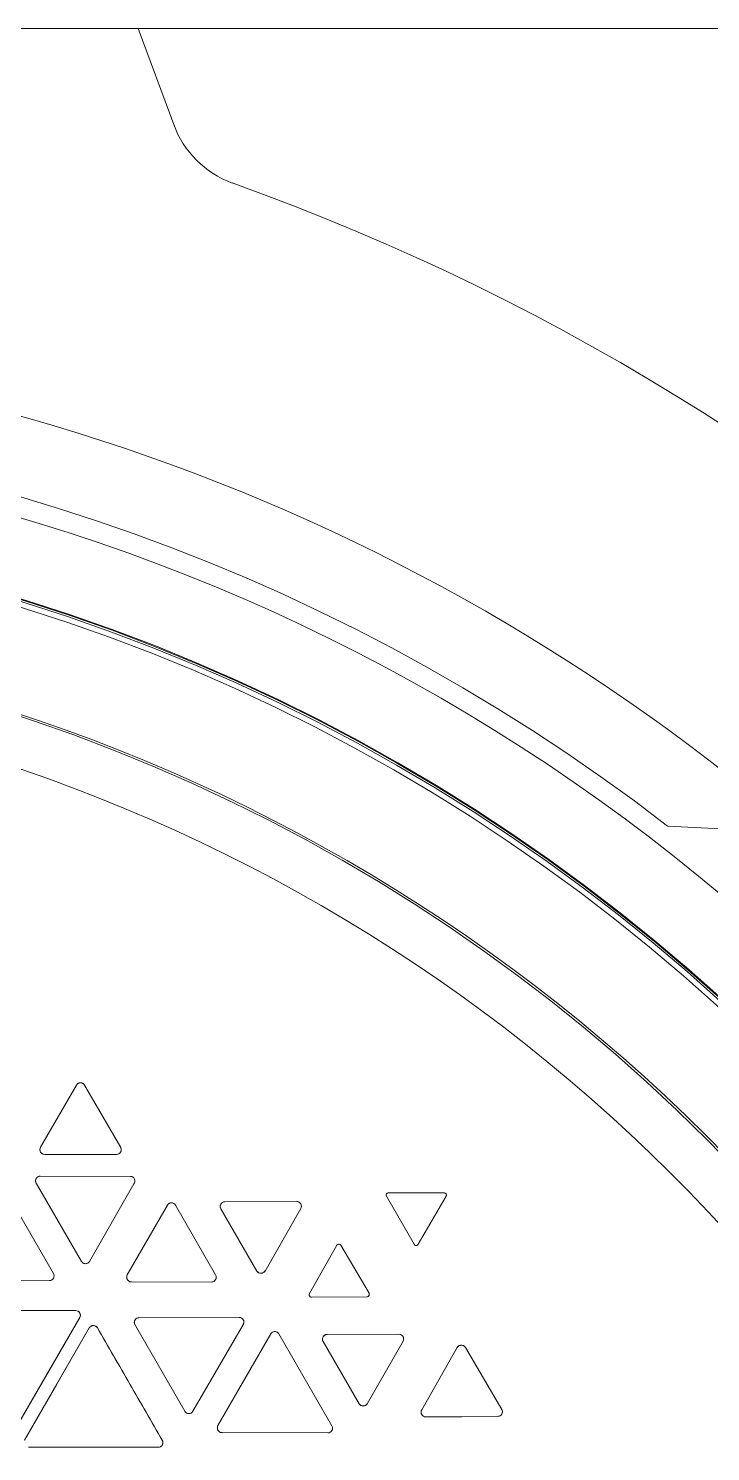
# Model space of a CAD drawing. Header units: millimetres. Extents: x 177 to 25619, y -4018 to 1995.
# Drawn here: x 1809 to 1954.6, y -1626.1 to -1322.3 of the extents above; entities that cross this region are included whole.
import ezdxf

# ---------------------------------------------------------------- set-up
doc = ezdxf.new("R2010")
doc.units = ezdxf.units.MM
doc.layers.add('A-ELEC-MECH-EQUIP', color=7, linetype='Continuous', lineweight=5)
doc.layers.add('CASSETTE UNIT 2.5 TR', color=7, linetype='Continuous', lineweight=9)

# ---------------------------------------------------------------- blocks, each defined once
blk = doc.blocks.new('CAN_MC-MCH_Cassette Indoor Unit3 - 2_0 TR-1100603-CONCOURSE LEVEL  VAC LAYOUT SHEET 2 OF 2')
at = {"layer": 'A-ELEC-MECH-EQUIP', "color": 3, "true_color": 0x00ff00}
for p, q in [((500.38, -459.14), (500.38, 459.13)), ((500.38, 459.13), (500.38, -459.14)), ((226.73, -100.71), (226.73, -128.41)), ((233.08, -102.52), (233.13, -122.8)), ((233.13, -122.8), (233.08, -102.52)), ((225.24, -129.27), (201.25, -115.42)), ((234.64, -123.66), (252.17, -113.57)), ((252.17, -113.57), (234.64, -123.66)), ((197.55, -146.03), (197.55, -118.32)), ((199.05, -117.46), (223.04, -131.31)), ((253.93, -119.96), (237.24, -129.63)), ((237.24, -129.63), (253.93, -119.96)), ((255.38, -140.08), (255.43, -120.83)), ((255.43, -120.83), (255.38, -140.08)), ((274.85, -128.56), (261.58, -120.91)), ((261.58, -120.91), (274.85, -128.56)), ((261.58, -120.91), (261.58, -120.91)), ((233.13, -122.8), (233.13, -122.8)), ((260.06, -121.79), (260.06, -137.13)), ((260.06, -137.13), (260.06, -121.79)), ((261.54, -138.01), (274.85, -130.28)), ((274.85, -130.28), (261.54, -138.01)), ((274.85, -128.56), (274.85, -128.56)), ((223.04, -133.03), (199.05, -146.89)), ((223.04, -133.03), (223.04, -133.03)), ((237.24, -131.36), (253.79, -140.8)), ((253.79, -140.8), (237.24, -131.36)), ((237.24, -131.36), (237.24, -131.36)), ((249.24, -147.96), (234.35, -139.42)), ((234.35, -139.42), (249.24, -147.96)), ((234.35, -139.42), (234.35, -139.42)), ((223.87, -140.98), (205.23, -151.71)), ((205.23, -151.71), (223.87, -140.98)), ((223.87, -140.98), (223.87, -140.98)), ((225.27, -163.32), (225.22, -141.91)), ((225.22, -141.91), (225.27, -163.32)), ((232.86, -140.28), (232.83, -157.4)), ((232.83, -157.4), (232.86, -140.28)), ((253.79, -140.8), (253.79, -140.8)), ((479.89, -149.32), (500.38, -141.75)), ((500.38, -141.75), (500.38, -141.75)), ((205.23, -151.71), (205.23, -151.71)), ((234.33, -158.26), (249.24, -149.68)), ((249.24, -149.68), (234.33, -158.26)), ((205.23, -153.43), (223.8, -164.18)), ((223.8, -164.18), (205.23, -153.43)), ((232.83, -157.4), (232.83, -157.4)), ((200.68, -159.63), (200.62, -182.24)), ((200.62, -182.24), (200.68, -159.63)), ((221.75, -170.02), (202.17, -158.76)), ((202.17, -158.76), (221.75, -170.02)), ((248.44, -159.38), (235.18, -167.08)), ((235.18, -167.08), (248.44, -159.38)), ((250.02, -175.57), (249.97, -160.25)), ((249.97, -160.25), (250.02, -175.57)), ((249.97, -160.25), (249.97, -160.25)), ((223.8, -164.18), (223.8, -164.18)), ((221.75, -170.02), (221.75, -170.02)), ((235.16, -168.81), (248.54, -176.43)), ((248.54, -176.43), (235.16, -168.81)), ((202.12, -183.1), (221.75, -171.75)), ((221.75, -171.75), (202.12, -183.1)), ((250.02, -175.57), (250.02, -175.57)), ((229.6, -178.71), (229.67, -190.56)), ((229.67, -190.56), (229.6, -178.71)), ((240.67, -184.16), (230.36, -178.27)), ((230.36, -178.27), (240.67, -184.16)), ((220.11, -181.21), (206.84, -188.91)), ((206.84, -188.91), (220.11, -181.21)), ((221.69, -197.4), (221.64, -182.08)), ((221.64, -182.08), (221.69, -197.4)), ((221.64, -182.08), (221.64, -182.08)), ((230.44, -191), (240.67, -185.02)), ((240.67, -185.02), (230.44, -191)), ((240.67, -184.16), (240.67, -184.16)), ((206.83, -190.64), (220.21, -198.26)), ((220.21, -198.26), (206.83, -190.64)), ((221.69, -197.4), (221.69, -197.4)), ((251.15, -194.7), (240.89, -200.63)), ((240.89, -200.63), (251.15, -194.7)), ((251.9, -207), (251.9, -195.13)), ((251.9, -195.13), (251.9, -207)), ((251.9, -195.13), (251.9, -195.13)), ((204.12, -218.52), (204.04, -203.12)), ((218.84, -209.82), (205.52, -202.25)), ((205.52, -202.25), (218.84, -209.82)), ((205.52, -202.25), (205.52, -202.25)), ((240.89, -201.51), (251.14, -207.44)), ((251.14, -207.44), (240.89, -201.51)), ((205.63, -219.35), (218.85, -211.58)), ((218.85, -211.58), (205.63, -219.35)), ((218.84, -209.82), (218.84, -209.82)), ((328.6, -284.54), (330.16, -254.74)), ((330.16, -254.74), (328.6, -284.54)), ((330.16, -254.74), (330.16, -254.74))]:
    blk.add_line(p, q, dxfattribs=at)
at = {"layer": 'A-ELEC-MECH-EQUIP', "color": 3, "true_color": 0x00ff00, "flags": 128}
for points in [[(201.25, -115.42), (213.24, -122.34), (225.24, -129.27)], [(223.04, -131.31), (211.04, -124.39), (199.05, -117.46)], [(226.73, -128.41), (226.71, -128.64), (226.63, -128.86), (226.5, -129.05), (226.33, -129.21), (226.13, -129.32), (225.91, -129.39), (225.68, -129.4), (225.45, -129.36), (225.24, -129.27)], [(223.04, -131.31), (223.22, -131.45), (223.37, -131.63), (223.48, -131.83), (223.53, -132.06), (223.53, -132.29), (223.48, -132.51), (223.38, -132.72), (223.23, -132.9), (223.04, -133.03)], [(260.06, -137.13), (260.1, -137.42), (260.23, -137.68), (260.43, -137.9), (260.68, -138.04), (260.97, -138.11), (261.26, -138.08), (261.54, -138.01)], [(199.05, -146.89), (198.83, -146.98), (198.61, -147.02), (198.37, -147.01), (198.15, -146.94), (197.95, -146.83), (197.79, -146.67), (197.66, -146.48), (197.58, -146.26), (197.55, -146.03)], [(235.18, -167.08), (234.95, -167.27), (234.78, -167.51), (234.7, -167.79), (234.7, -168.08), (234.79, -168.36), (234.96, -168.6), (235.16, -168.81)], [(206.84, -188.91), (206.62, -189.09), (206.45, -189.34), (206.37, -189.62), (206.37, -189.91), (206.46, -190.19), (206.63, -190.43), (206.83, -190.64)], [(204.04, -203.12), (204.08, -210.82), (204.16, -218.52)]]:
    blk.add_lwpolyline(points, dxfattribs=at)
at = {"layer": 'A-ELEC-MECH-EQUIP', "color": 3, "true_color": 0x00ff00}
for centre, radius, start, end in [((0, 0), 417.01, 322.3479, 37.6931), ((0, 0), 417.01, 322.3479, 37.6931), ((0, 0), 433.5, 180, 360), ((0, 0), 412.75, 180, 0), ((0, 0), 396.14, 180, 360), ((0, 0), 395.97, 180, 360), ((0, 0), 395.57, 180, 360), ((0, 0), 394.39, 180, 360), ((0, 0), 372.71, 180, 0), ((0, 0), 372.2, 180, 360), ((0, 0), 361.63, 180, 0), ((254.43, -120.83), 0.997, 359.8486, 119.9969), ((261.08, -121.79), 1.02, 60.1739, 180), ((234.14, -122.79), 1, 180.6962, 299.9133), ((237.74, -130.5), 0.998, 120.0869, 239.9131), ((274.36, -129.42), 0.992, 300.1521, 59.8479), ((233.85, -140.28), 0.996, 59.929, 179.9136), ((261.03, -137.13), 0.976, 180, 300.1061), ((224.22, -141.91), 0.996, 0.1407, 110.997), ((254.42, -140.08), 0.956, 228.5413, 359.8486), ((248.74, -148.82), 0.997, 299.9213, 60.0787), ((205.73, -152.57), 0.996, 120.065, 239.935), ((487.21, -169.11), 21.11, 110.2752, 159.7248), ((233.83, -157.4), 1, 180.4089, 299.9213), ((201.67, -159.63), 0.996, 60.1082, 179.8592), ((248.95, -160.26), 1.02, 0.326, 120.1521), ((-7.67, 7.67), 504.4, 289.6318, 340.3682), ((224.29, -163.32), 0.987, 240.4266, 0.1407), ((221.25, -170.89), 0.998, 300.0326, 59.9674), ((235.67, -167.93), 0.976, 120.1521, 240.2583), ((249.03, -175.57), 0.992, 240.3043, 0), ((230.11, -178.71), 0.505, 60.3043, 180.3335), ((201.62, -182.24), 0.996, 179.8592, 300.0326), ((220.62, -182.09), 1.02, 0.326, 120.1521), ((240.42, -184.58), 0.499, 300.3043, 59.4981), ((207.33, -189.76), 0.976, 120.1521, 240.2583), ((230.18, -190.56), 0.509, 180.3335, 300.3043), ((220.7, -197.4), 0.992, 240.3043, 0), ((251.4, -195.14), 0.499, 0.8062, 120), ((205.03, -203.12), 0.992, 60.6086, 180.3043), ((241.14, -201.07), 0.509, 120, 239.9708), ((251.39, -207), 0.505, 239.9708, 0), ((218.33, -210.7), 1.02, 300.4564, 60.2826), ((205.13, -218.51), 0.976, 180.3503, 300.4564)]:
    blk.add_arc(centre, radius, start, end, dxfattribs=at)
for points in [[(226.73, -128.41), (226.73, -123.79), (226.73, -114.56), (226.73, -105.32), (226.73, -100.71)], [(197.55, -118.32), (197.55, -122.94), (197.55, -132.17), (197.55, -141.41), (197.55, -146.03)], [(255.43, -120.83), (255.43, -120.73), (255.4, -120.53), (255.27, -120.26), (255.06, -120.04), (254.8, -119.89), (254.51, -119.82), (254.21, -119.84), (254.02, -119.91), (253.93, -119.96)], [(233.13, -122.8), (233.13, -122.9), (233.17, -123.1), (233.3, -123.37), (233.51, -123.59), (233.77, -123.74), (234.06, -123.8), (234.36, -123.78), (234.55, -123.71), (234.64, -123.66)], [(199.05, -146.89), (203.05, -144.58), (211.04, -139.96), (219.04, -135.34), (223.04, -133.03)], [(225.22, -141.91), (225.22, -141.81), (225.19, -141.63), (225.08, -141.38), (224.9, -141.16), (224.68, -141.01), (224.41, -140.92), (224.13, -140.9), (223.95, -140.95), (223.87, -140.98)], [(205.23, -151.71), (205.15, -151.76), (204.99, -151.88), (204.82, -152.13), (204.73, -152.42), (204.73, -152.72), (204.82, -153.01), (204.99, -153.26), (205.15, -153.38), (205.23, -153.43)], [(232.83, -157.4), (232.83, -157.5), (232.86, -157.7), (233, -157.97), (233.2, -158.19), (233.46, -158.34), (233.76, -158.41), (234.06, -158.39), (234.25, -158.31), (234.33, -158.26)], [(249.97, -160.25), (249.97, -160.15), (249.94, -159.95), (249.8, -159.67), (249.59, -159.45), (249.32, -159.3), (249.02, -159.23), (248.72, -159.25), (248.53, -159.33), (248.44, -159.38)], [(221.75, -171.75), (221.84, -171.7), (222, -171.57), (222.17, -171.32), (222.26, -171.04), (222.26, -170.73), (222.17, -170.45), (222, -170.2), (221.84, -170.07), (221.75, -170.02)], [(230.36, -178.27), (230.28, -178.23), (230.11, -178.18), (229.84, -178.25), (229.65, -178.45), (229.6, -178.63), (229.6, -178.71)], [(200.62, -182.24), (200.62, -182.33), (200.65, -182.53), (200.78, -182.81), (200.99, -183.03), (201.25, -183.18), (201.54, -183.25), (201.84, -183.22), (202.03, -183.15), (202.12, -183.1)], [(221.64, -182.08), (221.64, -181.98), (221.6, -181.78), (221.47, -181.5), (221.26, -181.28), (220.99, -181.12), (220.69, -181.06), (220.39, -181.08), (220.2, -181.16), (220.11, -181.21)], [(240.67, -185.02), (240.74, -184.97), (240.87, -184.85), (240.94, -184.59), (240.87, -184.33), (240.75, -184.2), (240.67, -184.16)], [(229.67, -190.56), (229.67, -190.65), (229.72, -190.82), (229.91, -191.02), (230.18, -191.09), (230.36, -191.04), (230.44, -191)], [(251.9, -195.13), (251.9, -195.04), (251.85, -194.87), (251.66, -194.68), (251.4, -194.61), (251.23, -194.66), (251.15, -194.7)], [(240.89, -200.63), (240.81, -200.67), (240.68, -200.8), (240.61, -201.07), (240.68, -201.34), (240.81, -201.47), (240.89, -201.51)], [(251.14, -207.44), (251.22, -207.48), (251.39, -207.53), (251.66, -207.46), (251.85, -207.27), (251.9, -207.09), (251.9, -207)], [(218.85, -211.58), (218.94, -211.53), (219.1, -211.4), (219.27, -211.14), (219.36, -210.85), (219.35, -210.54), (219.26, -210.24), (219.09, -209.99), (218.93, -209.87), (218.84, -209.82)], [(204.16, -218.52), (204.16, -218.61), (204.19, -218.81), (204.32, -219.07), (204.52, -219.29), (204.78, -219.43), (205.07, -219.5), (205.36, -219.47), (205.54, -219.4), (205.63, -219.35)]]:
    blk.add_open_spline(points, degree=3, dxfattribs=at)
for points, knots in [([(261.58, -120.91), (261.45, -120.84), (261.15, -120.74), (260.64, -120.82), (260.18, -121.19), (260.06, -121.59), (260.06, -121.79)], [-1, -1, -1, -1, -0.785714, -0.571429, -0.285714, 0, 0, 0, 0]), ([(225.24, -129.27), (225.41, -129.37), (225.71, -129.44), (226.11, -129.35), (226.35, -129.21), (226.52, -129.03), (226.68, -128.78), (226.73, -128.56), (226.73, -128.41)], [0, 0, 0, 0, 0.285714, 0.428571, 0.571429, 0.678571, 0.785714, 1, 1, 1, 1]), ([(237.24, -129.63), (237.11, -129.71), (236.89, -129.92), (236.74, -130.3), (236.74, -130.65), (236.83, -130.94), (237, -131.19), (237.15, -131.31), (237.24, -131.36)], [-1, -1, -1, -1, -0.785714, -0.571429, -0.428571, -0.285714, -0.142857, 0, 0, 0, 0]), ([(274.85, -130.28), (274.98, -130.2), (275.2, -129.99), (275.35, -129.62), (275.35, -129.27), (275.26, -128.98), (275.1, -128.73), (274.94, -128.61), (274.85, -128.56)], [-1, -1, -1, -1, -0.785714, -0.571429, -0.428571, -0.285714, -0.142857, 0, 0, 0, 0]), ([(223.04, -133.03), (223.22, -132.93), (223.42, -132.71), (223.54, -132.32), (223.54, -132.05), (223.48, -131.8), (223.33, -131.54), (223.17, -131.39), (223.04, -131.31)], [0, 0, 0, 0, 0.285714, 0.428571, 0.571429, 0.678571, 0.785714, 1, 1, 1, 1]), ([(234.35, -139.42), (234.22, -139.34), (233.93, -139.25), (233.43, -139.33), (232.98, -139.68), (232.86, -140.08), (232.86, -140.28)], [-1, -1, -1, -1, -0.785714, -0.571429, -0.285714, 0, 0, 0, 0]), ([(253.79, -140.8), (253.9, -140.9), (254.19, -141.05), (254.62, -141.04), (254.96, -140.89), (255.19, -140.68), (255.34, -140.4), (255.38, -140.19), (255.38, -140.08)], [-1, -1, -1, -1, -0.785714, -0.571429, -0.428571, -0.285714, -0.142857, 0, 0, 0, 0]), ([(197.55, -146.03), (197.55, -146.13), (197.58, -146.32), (197.71, -146.6), (197.92, -146.82), (198.16, -146.96), (198.4, -147.02), (198.7, -147.03), (198.91, -146.96), (199.05, -146.89)], [0, 0, 0, 0, 0.142857, 0.285714, 0.428571, 0.571429, 0.678571, 0.785714, 1, 1, 1, 1]), ([(249.24, -149.68), (249.37, -149.61), (249.59, -149.4), (249.74, -149.02), (249.74, -148.67), (249.65, -148.38), (249.48, -148.13), (249.33, -148.01), (249.24, -147.96)], [-1, -1, -1, -1, -0.785714, -0.571429, -0.428571, -0.285714, -0.142857, 0, 0, 0, 0]), ([(202.17, -158.76), (202.04, -158.69), (201.75, -158.6), (201.25, -158.68), (200.8, -159.03), (200.68, -159.43), (200.68, -159.63)], [-1, -1, -1, -1, -0.785714, -0.571429, -0.285714, 0, 0, 0, 0]), ([(223.8, -164.18), (223.93, -164.25), (224.21, -164.34), (224.71, -164.26), (225.15, -163.91), (225.27, -163.51), (225.27, -163.32)], [-1, -1, -1, -1, -0.785714, -0.571429, -0.285714, 0, 0, 0, 0]), ([(248.54, -176.43), (248.67, -176.51), (248.95, -176.59), (249.46, -176.52), (249.9, -176.16), (250.02, -175.77), (250.02, -175.57)], [-1, -1, -1, -1, -0.785714, -0.571429, -0.285714, 0, 0, 0, 0]), ([(220.21, -198.26), (220.33, -198.33), (220.62, -198.42), (221.12, -198.35), (221.57, -197.99), (221.69, -197.6), (221.69, -197.4)], [-1, -1, -1, -1, -0.785714, -0.571429, -0.285714, 0, 0, 0, 0]), ([(205.52, -202.25), (205.39, -202.18), (205.1, -202.09), (204.6, -202.17), (204.16, -202.53), (204.04, -202.92), (204.04, -203.12)], [-1, -1, -1, -1, -0.785714, -0.571429, -0.285714, 0, 0, 0, 0])]:
    blk.add_open_spline(points, degree=3, knots=knots, dxfattribs=at)

msp = doc.modelspace()

# ---------------------------------------------------------------- block references
at = {"layer": 'CASSETTE UNIT 2.5 TR', "color": 3, "true_color": 0x00ff00, "rotation": 89.99855954599118}
msp.add_blockref('CAN_MC-MCH_Cassette Indoor Unit3 - 2_0 TR-1100603-CONCOURSE LEVEL  VAC LAYOUT SHEET 2 OF 2', (1690.7, -1822.72), dxfattribs=at)

doc.saveas('drawing.dxf')
